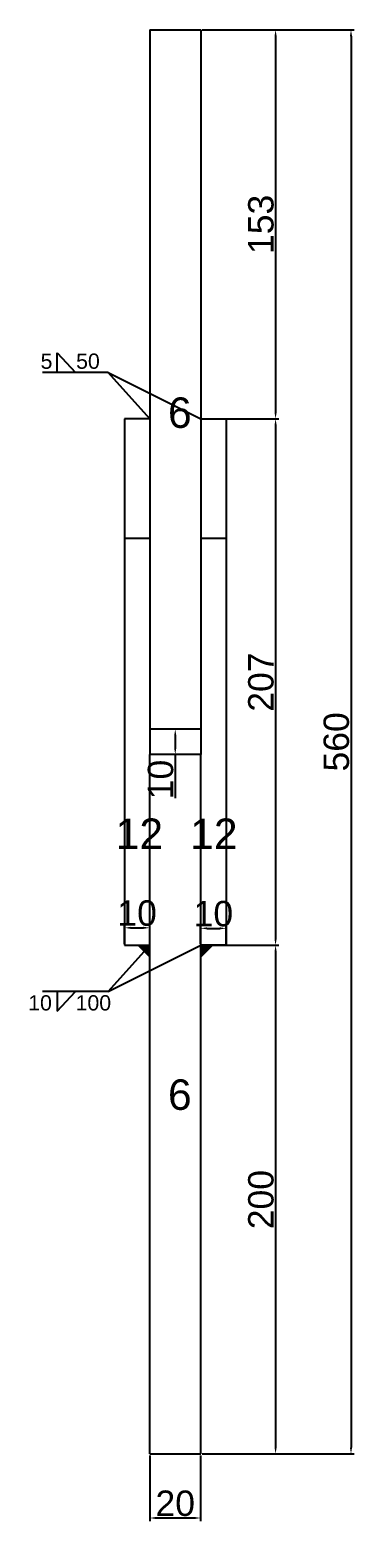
# Model space of a CAD drawing. Header units: millimetres. Extents: x 1455 to 24185, y -7041 to 4772.
# Drawn here: x 6851 to 6978, y 1345 to 1932 of the extents above; entities that cross this region are included whole.
import ezdxf

# ---------------------------------------------------------------- set-up
doc = ezdxf.new("R2010")
doc.units = ezdxf.units.MM
for name, color, linetype in [('尺寸标注', 6, 'Continuous'), ('标号', 4, 'Continuous'), ('焊缝', 250, 'Continuous')]:
    doc.layers.add(name, color=color, linetype=linetype)
doc.styles.get("Standard").update_dxf_attribs({"font": 'arial.ttf'})
doc.dimstyles.new('ISO-25-JHF', dxfattribs={"dimtxt": 10, "dimasz": 2.5, "dimexe": 1.25, "dimexo": 0.625, "dimtad": 1, "dimtxsty": 'Standard', "dimcen": 2.5, "dimadec": 0, "dimazin": 0, "dimtfac": 1, "dimtmove": 0, "dimatfit": 3, "dimfxl": 1, "dimarcsym": 0})

# ---------------------------------------------------------------- blocks, each defined once
blk = doc.blocks.new('*D169')
at = {"layer": 'Defpoints', "color": 0, "transparency": 16777216}
for p in [(6897.77, 1371.65), (6917.77, 1371.65), (6917.77, 1346.45)]:
    blk.add_point(p, dxfattribs=at)
at = {"layer": '尺寸标注', "color": 0, "lineweight": -2, "transparency": 16777216}
for p, q in [((6897.77, 1371.02), (6897.77, 1345.2)), ((6917.77, 1371.02), (6917.77, 1345.2)), ((6900.27, 1346.45), (6915.27, 1346.45))]:
    blk.add_line(p, q, dxfattribs=at)
at = {"layer": '尺寸标注', "color": 0, "transparency": 16777216}
for points in [[(6900.27, 1346.87), (6900.27, 1346.03), (6897.77, 1346.45)], [(6915.27, 1346.87), (6915.27, 1346.03), (6917.77, 1346.45)]]:
    blk.add_solid(points, dxfattribs=at)
at = {"layer": '尺寸标注', "color": 0, "transparency": 16777216, "insert": (6907.77, 1352.18), "char_height": 10, "attachment_point": 5}
blk.add_mtext('20', dxfattribs=at)
blk = doc.blocks.new('*D170')
at = {"layer": 'Defpoints', "color": 0, "transparency": 16777216}
for p in [(6897.77, 1578.53), (6887.77, 1571.65), (6897.77, 1571.65)]:
    blk.add_point(p, dxfattribs=at)
at = {"layer": '尺寸标注', "color": 0, "lineweight": -2, "transparency": 16777216}
for p, q in [((6887.77, 1572.27), (6887.77, 1579.78)), ((6890.27, 1578.53), (6895.27, 1578.53)), ((6897.77, 1572.27), (6897.77, 1579.78))]:
    blk.add_line(p, q, dxfattribs=at)
at = {"layer": '尺寸标注', "color": 0, "transparency": 16777216}
for points in [[(6890.27, 1578.95), (6890.27, 1578.11), (6887.77, 1578.53)], [(6895.27, 1578.95), (6895.27, 1578.11), (6897.77, 1578.53)]]:
    blk.add_solid(points, dxfattribs=at)
at = {"layer": '尺寸标注', "color": 0, "transparency": 16777216, "insert": (6892.77, 1584.26), "char_height": 10, "attachment_point": 5}
blk.add_mtext('10', dxfattribs=at)
blk = doc.blocks.new('*D146')
at = {"layer": 'Defpoints', "color": 0, "transparency": 16777216}
for p in [(6927.77, 1578.32), (6917.77, 1571.65), (6927.77, 1571.65)]:
    blk.add_point(p, dxfattribs=at)
at = {"layer": '尺寸标注', "color": 0, "lineweight": -2, "transparency": 16777216}
for p, q in [((6917.77, 1572.27), (6917.77, 1579.57)), ((6920.27, 1578.32), (6925.27, 1578.32)), ((6927.77, 1572.27), (6927.77, 1579.57))]:
    blk.add_line(p, q, dxfattribs=at)
at = {"layer": '尺寸标注', "color": 0, "transparency": 16777216}
for points in [[(6920.27, 1578.73), (6920.27, 1577.9), (6917.77, 1578.32)], [(6925.27, 1578.73), (6925.27, 1577.9), (6927.77, 1578.32)]]:
    blk.add_solid(points, dxfattribs=at)
at = {"layer": '尺寸标注', "color": 0, "transparency": 16777216, "insert": (6922.77, 1584.05), "char_height": 10, "attachment_point": 5}
blk.add_mtext('10', dxfattribs=at)
blk = doc.blocks.new('*D147')
at = {"layer": 'Defpoints', "color": 0, "transparency": 16777216}
for p in [(6917.77, 1931.65), (6917.77, 1778.65), (6947.24, 1778.65)]:
    blk.add_point(p, dxfattribs=at)
at = {"layer": '尺寸标注', "color": 0, "lineweight": -2, "transparency": 16777216}
for p, q in [((6918.4, 1931.65), (6948.49, 1931.65)), ((6947.24, 1929.15), (6947.24, 1781.15)), ((6918.4, 1778.65), (6948.49, 1778.65))]:
    blk.add_line(p, q, dxfattribs=at)
at = {"layer": '尺寸标注', "color": 0, "transparency": 16777216}
for points in [[(6946.82, 1929.15), (6947.66, 1929.15), (6947.24, 1931.65)], [(6946.82, 1781.15), (6947.66, 1781.15), (6947.24, 1778.65)]]:
    blk.add_solid(points, dxfattribs=at)
at = {"layer": '尺寸标注', "color": 0, "transparency": 16777216, "insert": (6941.51, 1855.15), "char_height": 10, "attachment_point": 5, "rotation": 90}
blk.add_mtext('153', dxfattribs=at)
blk = doc.blocks.new('*D148')
at = {"layer": 'Defpoints', "color": 0, "transparency": 16777216}
for p in [(6927.77, 1778.65), (6927.77, 1571.65), (6947.24, 1571.65)]:
    blk.add_point(p, dxfattribs=at)
at = {"layer": '尺寸标注', "color": 0, "lineweight": -2, "transparency": 16777216}
for p, q in [((6928.4, 1778.65), (6948.49, 1778.65)), ((6947.24, 1776.15), (6947.24, 1574.15)), ((6928.4, 1571.65), (6948.49, 1571.65))]:
    blk.add_line(p, q, dxfattribs=at)
at = {"layer": '尺寸标注', "color": 0, "transparency": 16777216}
for points in [[(6946.82, 1776.15), (6947.66, 1776.15), (6947.24, 1778.65)], [(6946.82, 1574.15), (6947.66, 1574.15), (6947.24, 1571.65)]]:
    blk.add_solid(points, dxfattribs=at)
at = {"layer": '尺寸标注', "color": 0, "transparency": 16777216, "insert": (6941.51, 1675.15), "char_height": 10, "attachment_point": 5, "rotation": 90}
blk.add_mtext('207', dxfattribs=at)
blk = doc.blocks.new('*D149')
at = {"layer": 'Defpoints', "color": 0, "transparency": 16777216}
for p in [(6917.77, 1571.65), (6917.77, 1371.65), (6947.24, 1371.65)]:
    blk.add_point(p, dxfattribs=at)
at = {"layer": '尺寸标注', "color": 0, "lineweight": -2, "transparency": 16777216}
for p, q in [((6918.4, 1571.65), (6948.49, 1571.65)), ((6947.24, 1569.15), (6947.24, 1374.15)), ((6918.4, 1371.65), (6948.49, 1371.65))]:
    blk.add_line(p, q, dxfattribs=at)
at = {"layer": '尺寸标注', "color": 0, "transparency": 16777216}
for points in [[(6946.82, 1569.15), (6947.66, 1569.15), (6947.24, 1571.65)], [(6946.82, 1374.15), (6947.66, 1374.15), (6947.24, 1371.65)]]:
    blk.add_solid(points, dxfattribs=at)
at = {"layer": '尺寸标注', "color": 0, "transparency": 16777216, "insert": (6941.51, 1471.65), "char_height": 10, "attachment_point": 5, "rotation": 90}
blk.add_mtext('200', dxfattribs=at)
blk = doc.blocks.new('*D45')
at = {"layer": 'Defpoints', "color": 0, "transparency": 16777216}
for p in [(6918.4, 1931.65), (6918.4, 1371.65), (6976.91, 1371.65)]:
    blk.add_point(p, dxfattribs=at)
at = {"layer": '尺寸标注', "color": 0, "lineweight": -2, "transparency": 16777216}
for p, q in [((6919.02, 1931.65), (6978.16, 1931.65)), ((6976.91, 1929.15), (6976.91, 1374.15)), ((6919.02, 1371.65), (6978.16, 1371.65))]:
    blk.add_line(p, q, dxfattribs=at)
at = {"layer": '尺寸标注', "color": 0, "transparency": 16777216}
for points in [[(6976.49, 1929.15), (6977.33, 1929.15), (6976.91, 1931.65)], [(6976.49, 1374.15), (6977.33, 1374.15), (6976.91, 1371.65)]]:
    blk.add_solid(points, dxfattribs=at)
at = {"layer": '尺寸标注', "color": 0, "transparency": 16777216, "insert": (6971.18, 1651.65), "char_height": 10, "attachment_point": 5, "rotation": 90}
blk.add_mtext('560', dxfattribs=at)
blk = doc.blocks.new('*D150')
at = {"layer": 'Defpoints', "color": 0, "transparency": 16777216}
for p in [(6917.77, 1656.65), (6907.77, 1646.65), (6917.77, 1646.65)]:
    blk.add_point(p, dxfattribs=at)
at = {"layer": '尺寸标注', "color": 0, "lineweight": -2, "transparency": 16777216}
for p, q in [((6917.15, 1656.65), (6906.52, 1656.65)), ((6907.77, 1654.15), (6907.77, 1649.15)), ((6917.15, 1646.65), (6906.52, 1646.65)), ((6907.77, 1646.65), (6907.77, 1629.55))]:
    blk.add_line(p, q, dxfattribs=at)
at = {"layer": '尺寸标注', "color": 0, "transparency": 16777216}
for points in [[(6907.36, 1654.15), (6908.19, 1654.15), (6907.77, 1656.65)], [(6907.36, 1649.15), (6908.19, 1649.15), (6907.77, 1646.65)]]:
    blk.add_solid(points, dxfattribs=at)
at = {"layer": '尺寸标注', "color": 0, "transparency": 16777216, "insert": (6902.04, 1636.85), "char_height": 10, "attachment_point": 5, "rotation": 90}
blk.add_mtext('10', dxfattribs=at)

msp = doc.modelspace()

# ---------------------------------------------------------------- hatches: boundary and pattern name
at = {"layer": '焊缝'}
h = msp.add_hatch(color=250, dxfattribs=at)
h.dxf.hatch_style = 1
h.paths.add_polyline_path([(6897.773, 1566.648), (6892.773, 1571.648), (6897.773, 1571.648)])
h = msp.add_hatch(color=250, dxfattribs=at)
h.dxf.hatch_style = 1
h.paths.add_polyline_path([(6917.773, 1566.648), (6922.773, 1571.648), (6917.773, 1571.648)])

# ---------------------------------------------------------------- linework, layer by layer
for p, q in [((6897.773, 1931.648), (6917.773, 1931.648)), ((6897.773, 1931.648), (6897.773, 1656.648)), ((6917.773, 1931.648), (6917.773, 1656.648)), ((6897.773, 1778.648), (6887.773, 1778.648)), ((6887.773, 1778.648), (6887.773, 1571.648)), ((6917.773, 1778.648), (6927.773, 1778.648)), ((6927.773, 1778.648), (6927.773, 1571.648)), ((6897.773, 1731.648), (6887.773, 1731.648)), ((6927.773, 1731.648), (6917.773, 1731.648)), ((6917.773, 1656.648), (6897.773, 1656.648)), ((6897.773, 1656.648), (6897.773, 1646.648)), ((6917.773, 1656.648), (6917.773, 1646.648)), ((6917.773, 1646.648), (6897.773, 1646.648)), ((6897.773, 1371.648), (6897.773, 1646.648)), ((6917.773, 1371.648), (6917.773, 1646.648)), ((6887.773, 1571.648), (6897.773, 1571.648)), ((6927.773, 1571.648), (6917.773, 1571.648)), ((6897.773, 1371.648), (6917.773, 1371.648))]:
    msp.add_line(p, q)
at = {"layer": '尺寸标注'}
for p, q in [((6861.268, 1796.838), (6861.268, 1804.603)), ((6861.268, 1804.603), (6868.5, 1796.838)), ((6881.381, 1796.838), (6855.619, 1796.838)), ((6897.773, 1778.648), (6881.381, 1796.838)), ((6881.381, 1796.838), (6917.773, 1778.648)), ((6897.773, 1571.648), (6881.381, 1553.459)), ((6881.381, 1553.459), (6917.773, 1571.648)), ((6881.381, 1553.459), (6855.619, 1553.459)), ((6861.268, 1553.459), (6861.268, 1545.694)), ((6861.268, 1545.694), (6868.5, 1553.459))]:
    msp.add_line(p, q, dxfattribs=at)

# ---------------------------------------------------------------- texts
at = {"layer": '尺寸标注', "char_height": 6}
for s, insert, attachment_point in [('5    50', (6854.798, 1804.355), 1), ('\\pt0;10    100', (6849.927, 1545.942), 7)]:
    msp.add_mtext_dynamic_manual_height_columns(s, width=68.30832, gutter_width=12.5, heights=[0], dxfattribs=dict(at, insert=insert, attachment_point=attachment_point))
at = {"layer": '标号', "char_height": 12, "attachment_point": 7}
for s, insert in [('6 ', (6904.909, 1774.938)), ('12 ', (6884.351, 1609.509)), ('12 ', (6913.651, 1609.509)), ('6 ', (6904.909, 1506.764))]:
    msp.add_mtext_dynamic_manual_height_columns(s, width=70.10425, gutter_width=12.5, heights=[0], dxfattribs=dict(at, insert=insert))

# ---------------------------------------------------------------- dimensions: what is measured, and where the dimension line sits
at = {"layer": '尺寸标注'}
for p1, p2, distance, picture, middle in [((6917.773, 1931.648), (6917.773, 1778.648), 29.467, '*D147', (6941.506, 1855.148)), ((6927.773, 1778.648), (6927.773, 1571.648), 19.467, '*D148', (6941.509, 1675.148)), ((6917.773, 1656.648), (6917.773, 1646.648), -10, '*D150', (6902.042, 1636.849)), ((6917.773, 1571.648), (6917.773, 1371.648), 29.467, '*D149', (6941.509, 1471.648))]:
    dim = msp.add_aligned_dim(p1=p1, p2=p2, distance=distance, dimstyle='ISO-25-JHF', dxfattribs=at)
    dim.commit()
    dim.dimension.update_dxf_attribs({"geometry": picture, "text_midpoint": middle})
for base, p1, p2, angle, picture, middle in [((6976.911, 1371.648), (6918.398, 1931.648), (6918.398, 1371.648), 270, '*D45', (6976.911, 1651.648)), ((6897.773, 1578.531), (6887.773, 1571.648), (6897.773, 1571.648), 0, '*D170', (6892.773, 1578.531)), ((6927.773, 1578.317), (6917.773, 1571.648), (6927.773, 1571.648), 0, '*D146', (6922.773, 1578.317)), ((6917.773, 1346.45), (6897.773, 1371.648), (6917.773, 1371.648), 0, '*D169', (6907.773, 1346.45))]:
    dim = msp.add_linear_dim(base=base, p1=p1, p2=p2, angle=angle, dimstyle='ISO-25-JHF', dxfattribs=at)
    dim.commit()
    dim.dimension.update_dxf_attribs({"geometry": picture, "text_midpoint": middle, "dimtype": 161})

doc.saveas('drawing.dxf')
